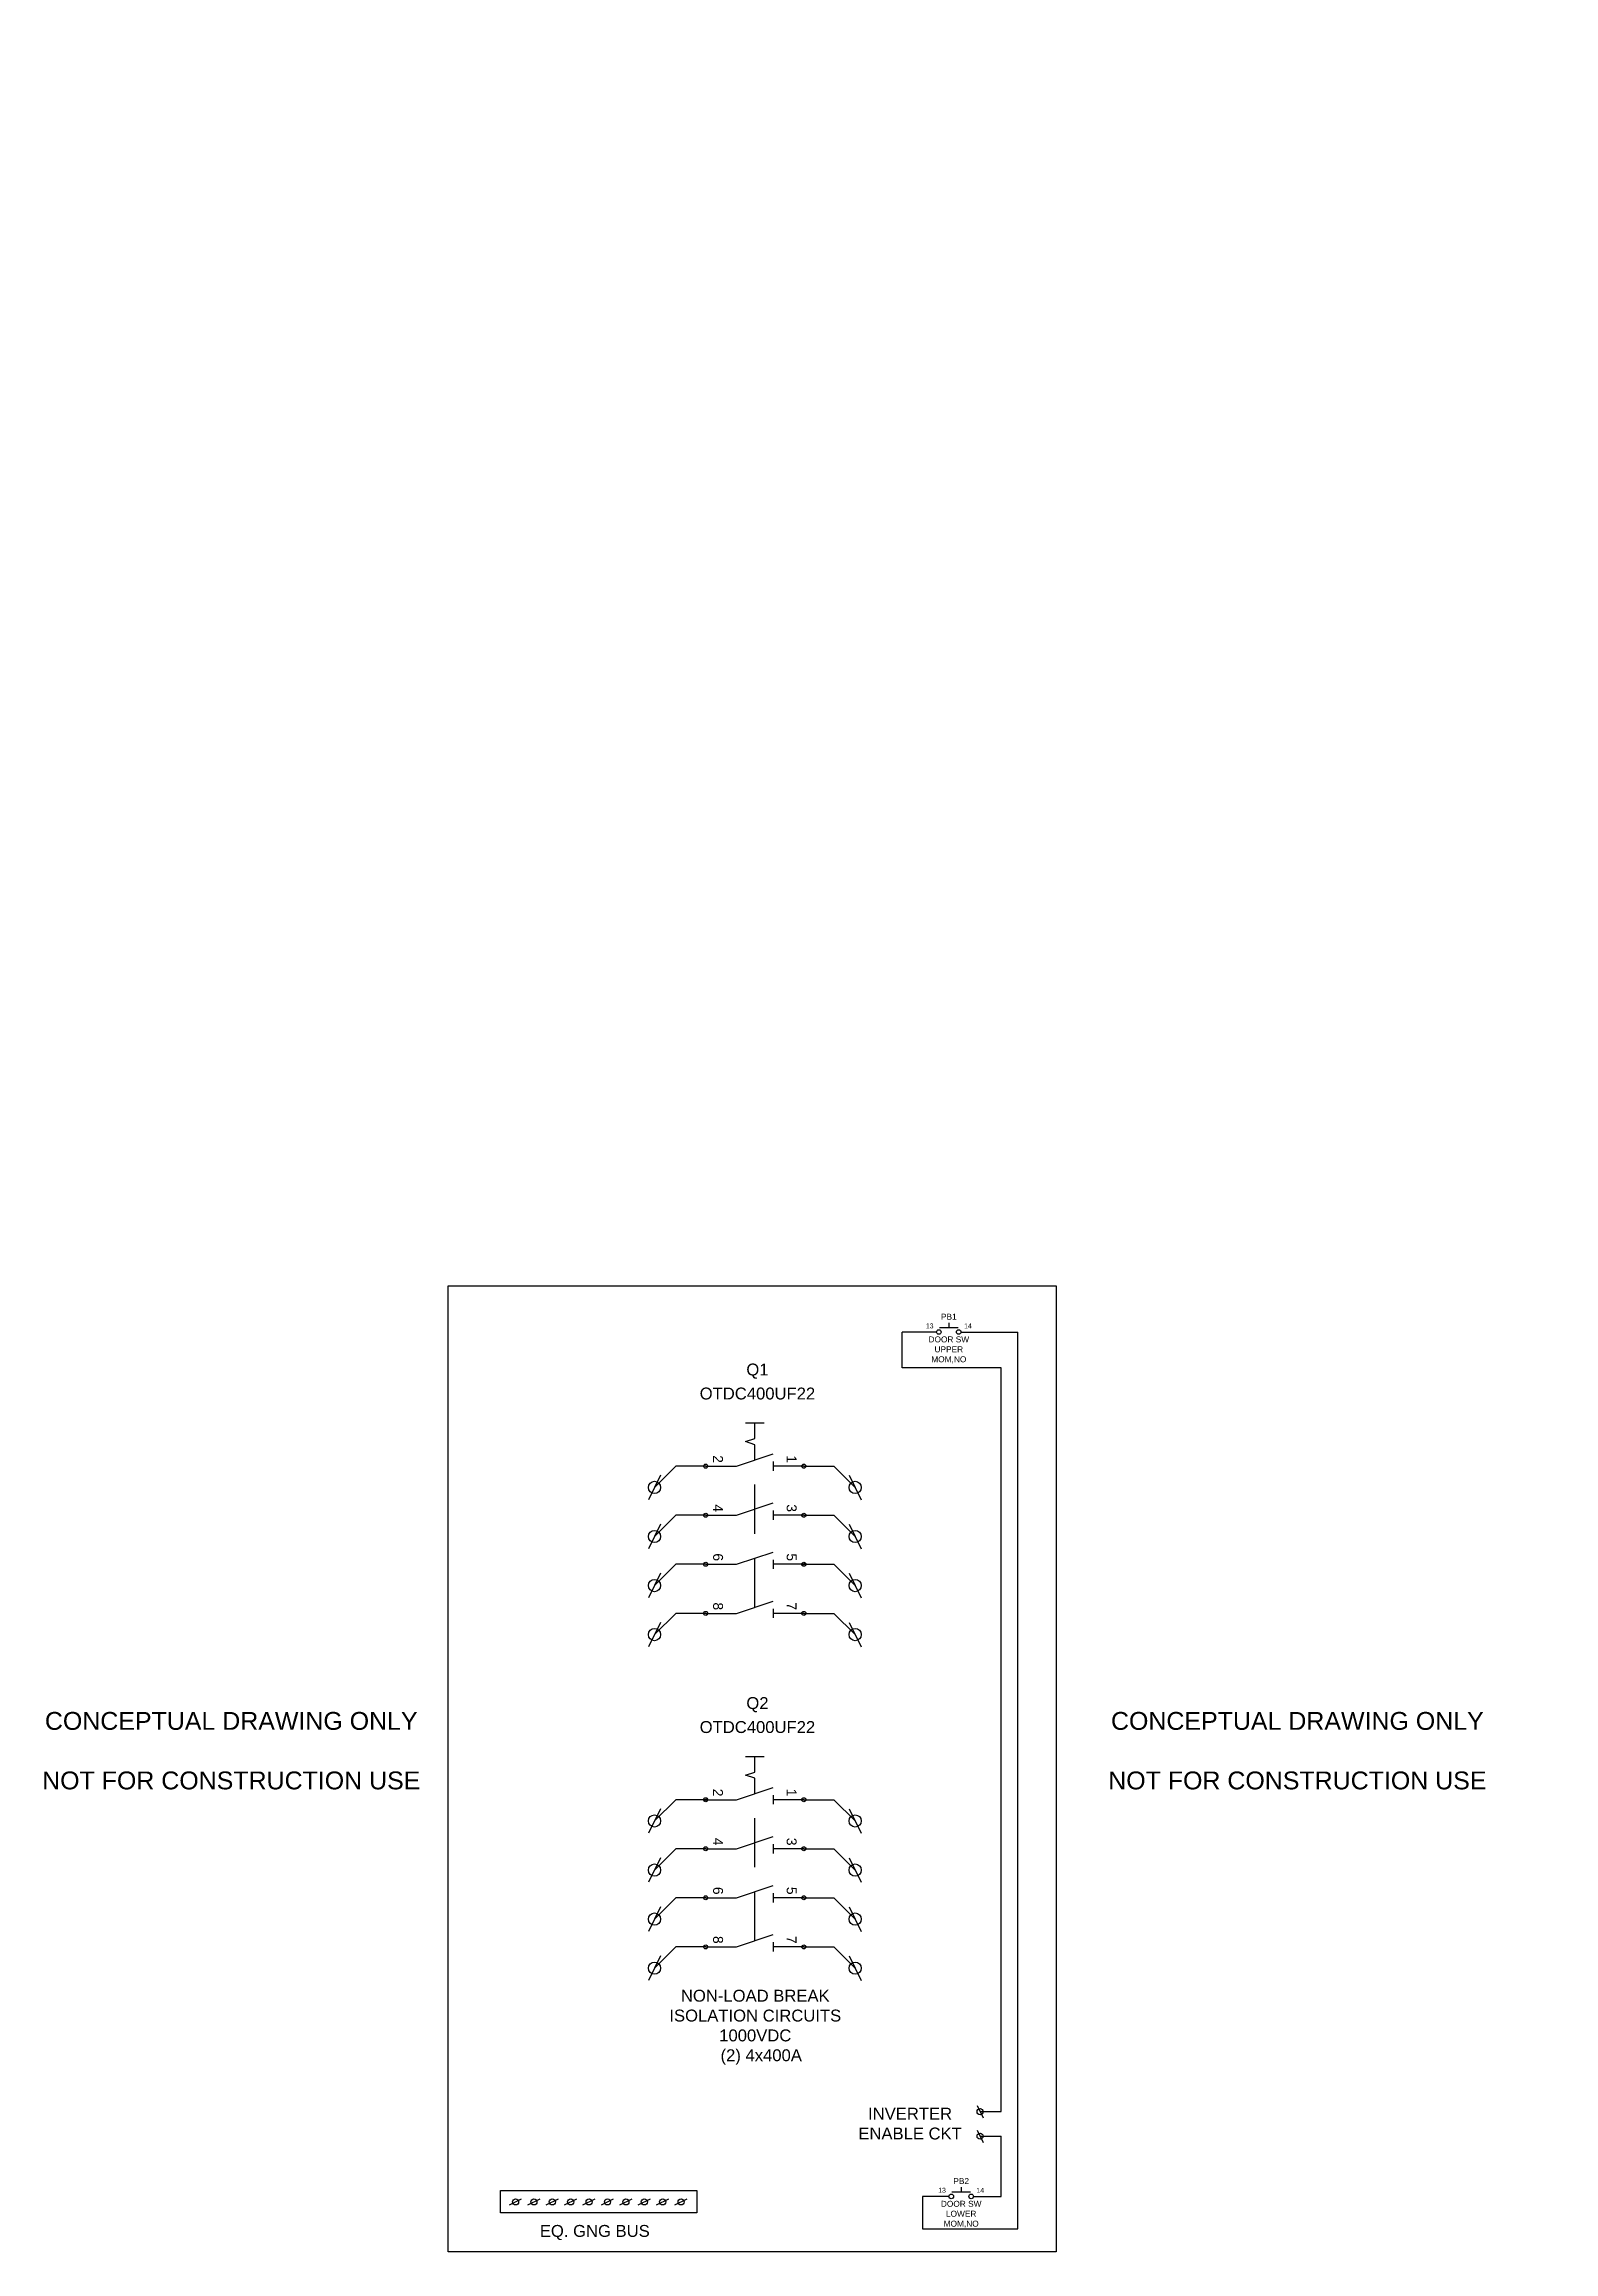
# Model space of a CAD drawing. Header units: inches. Extents: x 373.9 to 389.3, y 0.7 to 23.2.
import ezdxf

# ---------------------------------------------------------------- set-up
doc = ezdxf.new("R2010")
doc.units = ezdxf.units.IN
doc.header["$MEASUREMENT"] = 0
doc.linetypes.add('DASHED', pattern=[0.75, 0.5, -0.25])
doc.layers.add('PINS', color=7, linetype='Continuous')
doc.styles.get("Standard").update_dxf_attribs({"font": 'arial.ttf'})

# ---------------------------------------------------------------- blocks, each defined once
blk = doc.blocks.new('*U29')
at = {"color": 10, "linetype": 'Continuous'}
blk.add_line((-0.0625, -0.03125), (0.0625, 0.03125), dxfattribs=at)
blk.add_circle((0, 0), 0.03125, dxfattribs=at)
blk = doc.blocks.new('*U30')
at = {"color": 0, "linetype": 'ByBlock', "lineweight": -2, "transparency": 16777216}
for p in [(0, 0), (0.1875, 0), (0.375, 0), (0.5625, 0), (0.75, 0), (0.9375, 0), (1.125, 0), (1.3125, 0), (1.5, 0), (1.6875, 0)]:
    blk.add_blockref('*U29', p, dxfattribs=at)

msp = doc.modelspace()

# ---------------------------------------------------------------- hatches: boundary and pattern name
h = msp.add_hatch()
h.set_pattern_fill('ANSI31', color=256, scale=2)
h.set_pattern_definition([(45, (-386.36816, -23.11536), (-0.176776695, 0.176776695), [])])
h.paths.add_polyline_path([(387.057, 23.183, 1), (387.077, 23.183, 1)])
h = msp.add_hatch()
h.set_pattern_fill('ANSI31', color=256, scale=2)
h.set_pattern_definition([(45, (-385.09604, -29.14154), (-0.176776695, 0.176776695), [])])
h.paths.add_polyline_path([(389.264, 18.501, 1), (389.305, 18.501, 1)])
h = msp.add_hatch()
h.set_pattern_fill('ANSI31', color=256, scale=2)
h.set_pattern_definition([(45, (-393.2211, -41.39044), (-0.176776695, 0.176776695), [])])
h.paths.add_polyline_path([(380.639, 8.702, 1), (380.68, 8.702, 1)])
h = msp.add_hatch(color=256)
h.dxf.hatch_style = 1
h.paths.add_polyline_path([(380.68, 8.702, 1), (380.639, 8.702, 1)])
h.paths.add_polyline_path([(380.68, 8.202, 1), (380.639, 8.202, 1)])
h.paths.add_polyline_path([(381.68, 8.702, 1), (381.639, 8.702, 1)])
h.paths.add_polyline_path([(381.68, 8.202, 1), (381.639, 8.202, 1)])
h.paths.add_polyline_path([(381.68, 7.702, 1), (381.639, 7.702, 1)])
h.paths.add_polyline_path([(380.68, 7.702, 1), (380.639, 7.702, 1)])
h.paths.add_polyline_path([(380.68, 7.202, 1), (380.639, 7.202, 1)])
h.paths.add_polyline_path([(381.68, 7.202, 1), (381.639, 7.202, 1)])
h.paths.add_polyline_path([(381.68, 5.303, 1), (381.639, 5.303, 1)])
h.paths.add_polyline_path([(380.68, 5.303, 1), (380.639, 5.303, 1)])
h.paths.add_polyline_path([(380.68, 4.803, 1), (380.639, 4.803, 1)])
h.paths.add_polyline_path([(381.68, 4.803, 1), (381.639, 4.803, 1)])
h.paths.add_polyline_path([(381.68, 4.303, 1), (381.639, 4.303, 1)])
h.paths.add_polyline_path([(381.639, 3.803, 1), (381.68, 3.803, 1)])
h.paths.add_polyline_path([(380.68, 4.303, 1), (380.639, 4.303, 1)])
h.paths.add_polyline_path([(380.68, 3.803, 1), (380.639, 3.803, 1)])
h = msp.add_hatch()
h.set_pattern_fill('ANSI31', color=256, scale=2)
h.set_pattern_definition([(45, (-392.7211, -41.39044), (-0.176776695, 0.176776695), [])])
h.paths.add_polyline_path([(381.639, 8.702, 1), (381.68, 8.702, 1)])
h = msp.add_hatch()
h.set_pattern_fill('ANSI31', color=256, scale=2)
h.set_pattern_definition([(45, (-393.2211, -41.64044), (-0.176776695, 0.176776695), [])])
h.paths.add_polyline_path([(380.639, 8.202, 1), (380.68, 8.202, 1)])
h = msp.add_hatch()
h.set_pattern_fill('ANSI31', color=256, scale=2)
h.set_pattern_definition([(45, (-392.7211, -41.64044), (-0.176776695, 0.176776695), [])])
h.paths.add_polyline_path([(381.639, 8.202, 1), (381.68, 8.202, 1)])
h = msp.add_hatch()
h.set_pattern_fill('ANSI31', color=256, scale=2)
h.set_pattern_definition([(45, (-393.2211, -41.89044), (-0.176776695, 0.176776695), [])])
h.paths.add_polyline_path([(380.639, 7.702, 1), (380.68, 7.702, 1)])
h = msp.add_hatch()
h.set_pattern_fill('ANSI31', color=256, scale=2)
h.set_pattern_definition([(45, (-392.7211, -41.89044), (-0.176776695, 0.176776695), [])])
h.paths.add_polyline_path([(381.639, 7.702, 1), (381.68, 7.702, 1)])
h = msp.add_hatch()
h.set_pattern_fill('ANSI31', color=256, scale=2)
h.set_pattern_definition([(45, (-393.2211, -42.14044), (-0.176776695, 0.176776695), [])])
h.paths.add_polyline_path([(380.639, 7.202, 1), (380.68, 7.202, 1)])
h = msp.add_hatch()
h.set_pattern_fill('ANSI31', color=256, scale=2)
h.set_pattern_definition([(45, (-392.7211, -42.14044), (-0.176776695, 0.176776695), [])])
h.paths.add_polyline_path([(381.639, 7.202, 1), (381.68, 7.202, 1)])
h = msp.add_hatch()
h.set_pattern_fill('ANSI31', color=256, scale=2)
h.set_pattern_definition([(45, (-393.2211, -43.08991), (-0.176776695, 0.176776695), [])])
h.paths.add_polyline_path([(380.639, 5.303, 1), (380.68, 5.303, 1)])
h = msp.add_hatch()
h.set_pattern_fill('ANSI31', color=256, scale=2)
h.set_pattern_definition([(45, (-392.7211, -43.08991), (-0.176776695, 0.176776695), [])])
h.paths.add_polyline_path([(381.639, 5.303, 1), (381.68, 5.303, 1)])
h = msp.add_hatch()
h.set_pattern_fill('ANSI31', color=256, scale=2)
h.set_pattern_definition([(45, (-393.2211, -43.33991), (-0.176776695, 0.176776695), [])])
h.paths.add_polyline_path([(380.639, 4.803, 1), (380.68, 4.803, 1)])
h = msp.add_hatch()
h.set_pattern_fill('ANSI31', color=256, scale=2)
h.set_pattern_definition([(45, (-392.7211, -43.33991), (-0.176776695, 0.176776695), [])])
h.paths.add_polyline_path([(381.639, 4.803, 1), (381.68, 4.803, 1)])
h = msp.add_hatch()
h.set_pattern_fill('ANSI31', color=256, scale=2)
h.set_pattern_definition([(45, (-393.2211, -43.58991), (-0.176776695, 0.176776695), [])])
h.paths.add_polyline_path([(380.639, 4.303, 1), (380.68, 4.303, 1)])
h = msp.add_hatch()
h.set_pattern_fill('ANSI31', color=256, scale=2)
h.set_pattern_definition([(45, (-392.7211, -43.58991), (-0.176776695, 0.176776695), [])])
h.paths.add_polyline_path([(381.639, 4.303, 1), (381.68, 4.303, 1)])
h = msp.add_hatch()
h.set_pattern_fill('ANSI31', color=256, scale=2)
h.set_pattern_definition([(45, (-393.2211, -43.83991), (-0.176776695, 0.176776695), [])])
h.paths.add_polyline_path([(380.639, 3.803, 1), (380.68, 3.803, 1)])
h = msp.add_hatch()
h.set_pattern_fill('ANSI31', color=256, scale=2)
h.set_pattern_definition([(45, (-392.7211, -43.83991), (-0.176776695, 0.176776695), [])])
h.paths.add_polyline_path([(381.639, 3.803, 1), (381.68, 3.803, 1)])

# ---------------------------------------------------------------- linework, layer by layer
at = {"color": 7, "linetype": 'Continuous'}
for p, q in [((383.137, 10.163), (383.137, 10.116)), ((383.012, 10.069), (382.887, 10.069)), ((383.043, 10.116), (383.231, 10.116)), ((383.262, 10.069), (383.387, 10.069)), ((381.253, 9.139), (381.066, 9.139)), ((381.347, 8.749), (381.347, 8.655)), ((381.659, 8.702), (381.347, 8.702)), ((381.347, 8.249), (381.347, 8.155)), ((381.659, 8.202), (381.347, 8.202)), ((381.347, 7.749), (381.347, 7.655)), ((381.659, 7.702), (381.347, 7.702)), ((381.347, 7.249), (381.347, 7.155)), ((381.659, 7.202), (381.347, 7.202)), ((381.253, 5.74), (381.066, 5.74)), ((381.347, 5.35), (381.347, 5.256)), ((381.659, 5.303), (381.347, 5.303)), ((381.347, 4.85), (381.347, 4.756)), ((381.659, 4.803), (381.347, 4.803)), ((381.347, 4.35), (381.347, 4.256)), ((381.659, 4.303), (381.347, 4.303)), ((381.347, 3.85), (381.347, 3.756)), ((381.659, 3.803), (381.347, 3.803)), ((383.263, 1.354), (383.263, 1.307)), ((383.138, 1.26), (383.013, 1.26)), ((383.169, 1.307), (383.357, 1.307)), ((383.388, 1.26), (383.513, 1.26))]:
    msp.add_line(p, q, dxfattribs=at)
for p, q in [((382.663, 9.705), (382.663, 10.069)), ((382.887, 10.069), (382.663, 10.069)), ((383.387, 10.069), (383.84, 10.069)), ((383.84, 0.93), (383.84, 10.069)), ((383.669, 9.705), (382.663, 9.705)), ((383.669, 2.124), (383.669, 9.705)), ((380.353, 8.702), (380.137, 8.485)), ((380.659, 8.702), (380.353, 8.702)), ((381.659, 8.702), (381.966, 8.702)), ((381.966, 8.702), (382.182, 8.485)), ((380.353, 8.202), (380.137, 7.985)), ((380.659, 8.202), (380.353, 8.202)), ((381.659, 8.202), (381.966, 8.202)), ((381.966, 8.202), (382.182, 7.985)), ((380.353, 7.702), (380.137, 7.485)), ((380.659, 7.702), (380.353, 7.702)), ((381.659, 7.702), (381.966, 7.702)), ((381.966, 7.702), (382.182, 7.485)), ((380.353, 7.202), (380.137, 6.985)), ((380.659, 7.202), (380.353, 7.202)), ((381.659, 7.202), (381.966, 7.202)), ((381.966, 7.202), (382.182, 6.985)), ((380.353, 5.303), (380.137, 5.086)), ((380.659, 5.303), (380.353, 5.303)), ((381.659, 5.303), (381.966, 5.303)), ((381.966, 5.303), (382.182, 5.086)), ((380.353, 4.803), (380.137, 4.586)), ((380.659, 4.803), (380.353, 4.803)), ((381.659, 4.803), (381.966, 4.803)), ((381.966, 4.803), (382.182, 4.586)), ((380.353, 4.303), (380.137, 4.086)), ((380.659, 4.303), (380.353, 4.303)), ((381.659, 4.303), (381.966, 4.303)), ((381.966, 4.303), (382.182, 4.086)), ((380.353, 3.803), (380.137, 3.586)), ((380.659, 3.803), (380.353, 3.803)), ((381.659, 3.803), (381.966, 3.803)), ((381.966, 3.803), (382.182, 3.586)), ((383.456, 2.124), (383.669, 2.124)), ((383.456, 1.874), (383.669, 1.874)), ((383.669, 1.26), (383.669, 1.874)), ((383.013, 1.26), (382.868, 1.26)), ((382.868, 1.26), (382.868, 0.93)), ((383.513, 1.26), (383.669, 1.26)), ((382.868, 0.93), (383.84, 0.93))]:
    msp.add_line(p, q)
at = {"color": 7, "linetype": 'DASHED'}
for p, q in [((381.159, 8.983), (381.159, 9.139)), ((381.159, 7.264), (381.159, 8.921)), ((381.159, 5.584), (381.159, 5.74)), ((381.159, 3.865), (381.159, 5.522))]:
    msp.add_line(p, q, dxfattribs=at)
at = {"color": 10, "linetype": 'Continuous'}
for p, q in [((380.199, 8.61), (380.074, 8.36)), ((382.12, 8.61), (382.245, 8.36)), ((380.199, 8.11), (380.074, 7.86)), ((382.12, 8.11), (382.245, 7.86)), ((380.199, 7.61), (380.074, 7.36)), ((382.12, 7.61), (382.245, 7.36)), ((380.199, 7.11), (380.074, 6.86)), ((382.12, 7.11), (382.245, 6.86)), ((380.199, 5.211), (380.074, 4.961)), ((382.12, 5.211), (382.245, 4.961)), ((380.199, 4.711), (380.074, 4.461)), ((382.12, 4.711), (382.245, 4.461)), ((380.199, 4.211), (380.074, 3.961)), ((382.12, 4.211), (382.245, 3.961)), ((380.199, 3.711), (380.074, 3.461)), ((382.12, 3.711), (382.245, 3.461)), ((383.425, 2.186), (383.487, 2.061)), ((383.425, 1.936), (383.487, 1.811))]:
    msp.add_line(p, q, dxfattribs=at)
for points in [[(378.034, 10.541), (384.232, 10.541), (384.232, 0.695), (378.034, 0.695)], [(378.567, 1.321), (380.567, 1.321), (380.567, 1.092), (378.567, 1.092)]]:
    msp.add_lwpolyline(points, close=True)
at = {"color": 7, "linetype": 'Continuous'}
for points in [[(380.659, 8.702), (380.972, 8.702), (381.347, 8.827)], [(381.159, 8.921), (381.066, 8.952), (381.159, 8.983)], [(380.659, 8.202), (380.972, 8.202), (381.347, 8.327)], [(380.659, 7.702), (380.972, 7.702), (381.347, 7.827)], [(380.659, 7.202), (380.972, 7.202), (381.347, 7.327)], [(380.659, 5.303), (380.972, 5.303), (381.347, 5.428)], [(381.159, 5.522), (381.066, 5.553), (381.159, 5.584)], [(380.659, 4.803), (380.972, 4.803), (381.347, 4.928)], [(380.659, 4.303), (380.972, 4.303), (381.347, 4.428)], [(380.659, 3.803), (380.972, 3.803), (381.347, 3.928)]]:
    msp.add_lwpolyline(points, dxfattribs=at)
for centre in [(383.035, 10.069), (383.238, 10.069), (383.162, 1.26), (383.365, 1.26)]:
    msp.add_circle(centre, 0.0234, dxfattribs=at)
for centre in [(380.659, 8.702), (381.659, 8.702), (380.659, 8.202), (381.659, 8.202), (380.659, 7.702), (381.659, 7.702), (380.659, 7.202), (381.659, 7.202), (380.659, 5.303), (381.659, 5.303), (380.659, 4.803), (381.659, 4.803), (380.659, 4.303), (381.659, 4.303), (380.659, 3.803), (381.659, 3.803)]:
    msp.add_circle(centre, 0.0204)
at = {"color": 10, "linetype": 'Continuous'}
for centre, radius in [((380.137, 8.485), 0.0625), ((382.182, 8.485), 0.0625), ((380.137, 7.985), 0.0625), ((382.182, 7.985), 0.0625), ((380.137, 7.485), 0.0625), ((382.182, 7.485), 0.0625), ((380.137, 6.985), 0.0625), ((382.182, 6.985), 0.0625), ((380.137, 5.086), 0.0625), ((382.182, 5.086), 0.0625), ((380.137, 4.586), 0.0625), ((382.182, 4.586), 0.0625), ((380.137, 4.086), 0.0625), ((382.182, 4.086), 0.0625), ((380.137, 3.586), 0.0625), ((382.182, 3.586), 0.0625), ((383.456, 2.124), 0.0312), ((383.456, 1.874), 0.0312)]:
    msp.add_circle(centre, radius, dxfattribs=at)

# ---------------------------------------------------------------- block references
msp.add_blockref('*U30', (378.72, 1.204))

# ---------------------------------------------------------------- texts
for s, insert, char_height, width, attachment_point in [('\\C7;\\fArial|b0|i0|;\\H0.050556220114231;13', (382.942, 10.131), 0.05056, 0.11047, 5), ('\\C7;\\fArial|b0|i0|;\\H0.050556220114231;14', (383.332, 10.131), 0.05056, 0.11047, 5), ('{\\H1x;\\C7;DOOR SW\\PUPPER\\PMOM,NO}', (383.137, 10.024), 0.06067, 0.5, 2), ('{\\H1x;\\C7;OTDC400UF22 }', (381.186, 9.503), 0.12134, 1, 2), ('{\\H1x;\\C7;OTDC400UF22 }', (381.186, 6.104), 0.12134, 1, 2), ('\\C7;\\fArial|b0|i0|;\\H0.050556220114231;13', (383.068, 1.322), 0.05056, 0.11047, 5), ('{\\H1x;\\C7;DOOR SW\\PLOWER\\PMOM,NO}', (383.263, 1.215), 0.06067, 0.5, 2), ('\\C7;\\fArial|b0|i0|;\\H0.050556220114231;14', (383.458, 1.322), 0.05056, 0.11047, 5)]:
    msp.add_mtext(s, dxfattribs=dict(insert=insert, char_height=char_height, width=width, attachment_point=attachment_point))
at = {"width": 0.14371, "attachment_point": 5, "rotation": 270}
for s, insert, char_height in [('{\\C7;2}', (380.784, 8.774), 0.1011), ('{\\C7;1}', (381.534, 8.774), 0.1011), ('{\\C7;4}', (380.784, 8.274), 0.1011), ('{\\C7;3}', (381.534, 8.274), 0.1011), ('{\\C7;6}', (380.784, 7.774), 0.1011), ('{\\C7;5}', (381.534, 7.774), 0.1011), ('{\\H1x;\\C7;8}', (380.784, 7.274), 0.10111), ('{\\H1x;\\C7;7}', (381.534, 7.274), 0.10111), ('{\\C7;2}', (380.784, 5.375), 0.1011), ('{\\C7;1}', (381.534, 5.375), 0.1011), ('{\\C7;4}', (380.784, 4.875), 0.1011), ('{\\C7;3}', (381.534, 4.875), 0.1011), ('{\\C7;6}', (380.784, 4.375), 0.1011), ('{\\C7;5}', (381.534, 4.375), 0.1011), ('{\\H1x;\\C7;8}', (380.784, 3.875), 0.10111), ('{\\H1x;\\C7;7}', (381.534, 3.875), 0.10111)]:
    msp.add_mtext(s, dxfattribs=dict(at, insert=insert, char_height=char_height))
at = {"attachment_point": 2}
for s, width, gutter_width, insert, char_height in [('CONCEPTUAL DRAWING ONLY\\P\\PNOT FOR CONSTRUCTION USE', 10.57589, 1.5, (375.822, 6.197), 0.182), ('CONCEPTUAL DRAWING ONLY\\P\\PNOT FOR CONSTRUCTION USE', 10.57589, 1.5, (386.69, 6.197), 0.182), ('NON-LOAD BREAK\\PISOLATION CIRCUITS\\P1000VDC\\P\\pxi-3,l4,t4;(2)^I4x400A', 7.0506, 1, (381.164, 3.366), 0.12134), ('INVERTER \\PENABLE CKT', 7.0506, 1, (382.742, 2.164), 0.1213), ('EQ. GNG BUS', 7.0506, 1, (379.528, 0.969), 0.12134)]:
    msp.add_mtext_dynamic_manual_height_columns(s, width=width, gutter_width=gutter_width, heights=[0], dxfattribs=dict(at, insert=insert, char_height=char_height))
at = {"layer": 'PINS', "attachment_point": 5}
for s, insert, char_height, width in [('\\C7;\\fArial|b0|i0|;\\H0.060668019577861;PB1', (383.137, 10.225), 0.06067, 0.5), ('{\\C7;Q1}', (381.186, 9.67), 0.1213, 1), ('{\\H1x;\\C7;Q2}', (381.186, 6.271), 0.12134, 1), ('{\\H1x;\\C7;PB2}', (383.263, 1.416), 0.06067, 0.5)]:
    msp.add_mtext(s, dxfattribs=dict(at, insert=insert, char_height=char_height, width=width))

doc.saveas('drawing.dxf')
